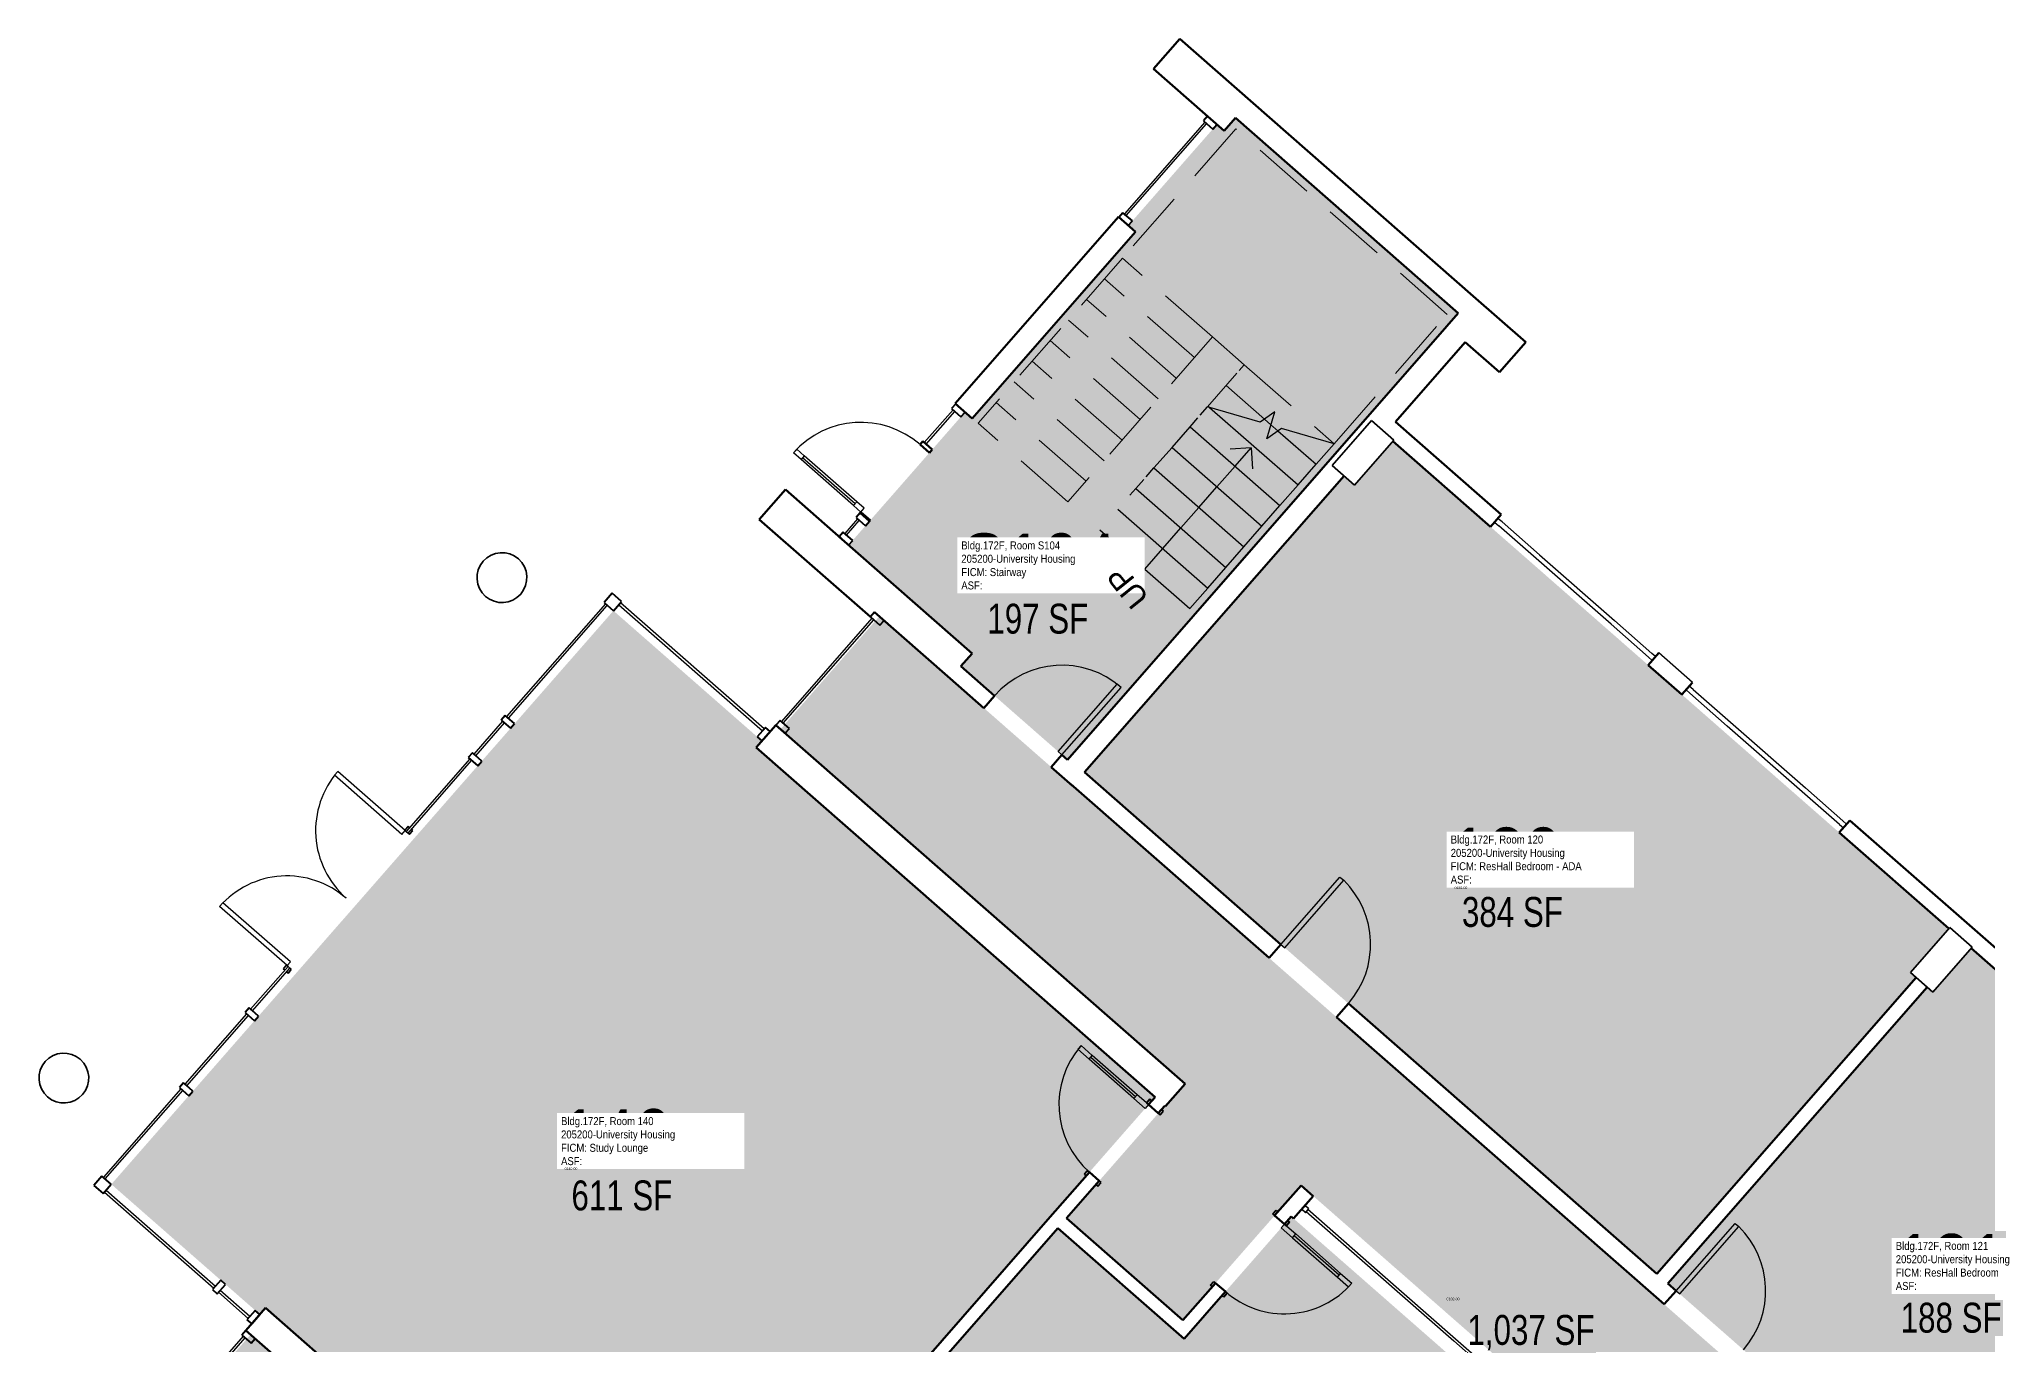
# Model space of a CAD drawing. Header units: inches. Extents: x 69234257 to 69236626, y 27656183 to 27658523.
# Drawn here: x 69234386 to 69235169, y 27657999 to 27658523 of the extents above; entities that cross this region are included whole.
import ezdxf
from ezdxf.enums import TextEntityAlignment as Align

# ---------------------------------------------------------------- set-up
doc = ezdxf.new("R2010")
doc.units = ezdxf.units.IN
doc.header["$LTSCALE"] = 100
doc.header["$MEASUREMENT"] = 0
doc.linetypes.add('DASHED2', pattern=[0.375, 0.25, -0.125])
for name, color, linetype in [('A-COLS', 5, 'CONTINUOUS'), ('A-DOOR', 2, 'CONTINUOUS'), ('A-FLOR', 3, 'CONTINUOUS'), ('A-GLAZ', 1, 'CONTINUOUS'), ('A-IDEN-RNUM', 7, 'CONTINUOUS'), ('A-IDEN-SNUM', 4, 'CONTINUOUS'), ('A-IDEN-VNUM', 4, 'CONTINUOUS'), ('A-WALL', 5, 'CONTINUOUS'), ('AREA-TEXT', 3, 'CONTINUOUS'), ('Rooms-Category-Color', 7, 'CONTINUOUS'), ('Rooms-College-Color', 7, 'CONTINUOUS'), ('Rooms-Department-Color', 7, 'CONTINUOUS'), ('Rooms-Division-Color', 7, 'CONTINUOUS'), ('Rooms-Information', 7, 'CONTINUOUS')]:
    doc.layers.add(name, color=color, linetype=linetype)
doc.styles.add('Arial', font='arial.ttf')
doc.styles.add('CP_AREA', font='arial.ttf', dxfattribs={"height": 15})
doc.styles.add('CP_ROOMSNUMBER', font='arial.ttf', dxfattribs={"height": 1})
doc.styles.add('CP_ROOMVNUMBER', font='arial.ttf', dxfattribs={"width": 0.85, "height": 0.075})

msp = doc.modelspace()

# ---------------------------------------------------------------- hatches: boundary and pattern name
at = {"layer": 'Rooms-Category-Color', "true_color": 0xadadad}
for points in [[(69234799.27, 27658233.54), (69234799.81, 27658234.16), (69234903.97, 27658353.05), (69234921.51, 27658373.08), (69234956.24, 27658412.72), (69234866.74, 27658491.12), (69234862.21, 27658485.95), (69234859.29, 27658488.5), (69234823.71, 27658447.88), (69234826.62, 27658445.33), (69234761.09, 27658370.52), (69234758.18, 27658373.07), (69234711.4, 27658319.66), (69234730.34, 27658303.07), (69234730.68, 27658302.77), (69234753.52, 27658282.76), (69234753.52, 27658282.76), (69234761.01, 27658276.2), (69234756.48, 27658271.03)], [(69235467.47, 27657559.71), (69235507.04, 27657604.87), (69235502.7, 27657608.68), (69235386.58, 27657710.4), (69235268.86, 27657813.53), (69235169.48, 27657900.59), (69235033.42, 27658019.78), (69234801.43, 27658223.01), (69234800.63, 27658223.71), (69234798.18, 27658225.85), (69234752.19, 27658266.14), (69234752.19, 27658266.14), (69234744.7, 27658272.7), (69234723.75, 27658291.06), (69234723.32, 27658290.58), (69234684.09, 27658245.8), (69234846.33, 27658103.67), (69234798.89, 27658049.51), (69234845.66, 27658008.54), (69234893.11, 27658062.7), (69234989.2, 27657978.53), (69234989.28, 27657978.62), (69234998.31, 27657970.72), (69234994.27, 27657966.11), (69234789.33, 27657732.17), (69234785.29, 27657727.56), (69234776.27, 27657735.47), (69234776.35, 27657735.56), (69234636.05, 27657858.47), (69234633.7, 27657860.53), (69234633.7, 27657860.53), (69234631.52, 27657862.44), (69234471.25, 27658002.84), (69234431.63, 27657957.61), (69234458.36, 27657934.2), (69234458.36, 27657934.19), (69234505.7, 27657892.72), (69234641.94, 27657773.37), (69234741.14, 27657686.47), (69234877.38, 27657567.12), (69234977.04, 27657479.81), (69235094.76, 27657376.68), (69235214.7, 27657271.62), (69235240.22, 27657300.75), (69235254.11, 27657316.61), (69235246.55, 27657323.24), (69235202.22, 27657362.07), (69235202.18, 27657362.11), (69235200.21, 27657363.85), (69235170.81, 27657389.63), (69235168.84, 27657391.36), (69235168.79, 27657391.4), (69235080.66, 27657468.6), (69235078.64, 27657470.37), (69235078.66, 27657470.4), (69234925.71, 27657604.47), (69234925.71, 27657604.47), (69234902.77, 27657624.57), (69234906.72, 27657629.07), (69234902, 27657633.21), (69234862.54, 27657667.77), (69234857.82, 27657671.91), (69234851.92, 27657669.15), (69234830.43, 27657688), (69234878.19, 27657742.52), (69234879.92, 27657744.5), (69234993.7, 27657874.38), (69234995.89, 27657876.87), (69235043.45, 27657931.17), (69235064.44, 27657912.78), (69235067.65, 27657909.9), (69235071.62, 27657906.43), (69235115.37, 27657868.1), (69235139.11, 27657847.3), (69235139.14, 27657847.34), (69235292.87, 27657712.67), (69235293.78, 27657711.88), (69235459.68, 27657566.53)]]:
    msp.add_hatch(color=253, dxfattribs=at).paths.add_polyline_path(points)
at = {"layer": 'Rooms-Category-Color', "true_color": 0x728ef3}
for points in [[(69235153.24, 27658165.75), (69234930, 27658361.32), (69234914.6, 27658343.74), (69234910.36, 27658347.45), (69234806.16, 27658228.51), (69235035.99, 27658027.17), (69235140.19, 27658146.11), (69235137.84, 27658148.17)], [(69234415.32, 27658063.14), (69234474.97, 27658010.88), (69234477.25, 27658013.54), (69234479.16, 27658011.86), (69234637.45, 27657873.19), (69234638.09, 27657873.92), (69234638.89, 27657874.84), (69234793.21, 27658051), (69234793.21, 27658051), (69234834.48, 27658098.1), (69234676.18, 27658236.77), (69234674.3, 27658238.42), (69234676.61, 27658241.05), (69234616.96, 27658293.31)], [(69235255.26, 27658076.38), (69235162.27, 27658157.84), (69235146.86, 27658140.26), (69235144.61, 27658142.24), (69235040.41, 27658023.3), (69235172.04, 27657907.98), (69235229.68, 27657973.77), (69235193.29, 27658005.64)], [(69234784.26, 27657744.59), (69234981.29, 27657969.5), (69234889.15, 27658050.22), (69234846.15, 27658001.13), (69234795.43, 27658045.56), (69234641.65, 27657870.03), (69234641.4, 27657869.73)]]:
    msp.add_hatch(color=171, dxfattribs=at).paths.add_polyline_path(points)
at = {"layer": 'Rooms-College-Color', "true_color": 0xadadad}
for points in [[(69234799.27, 27658233.54), (69234799.81, 27658234.16), (69234903.97, 27658353.05), (69234921.51, 27658373.08), (69234956.24, 27658412.72), (69234866.74, 27658491.12), (69234862.21, 27658485.95), (69234859.29, 27658488.5), (69234823.71, 27658447.88), (69234826.62, 27658445.33), (69234761.09, 27658370.52), (69234758.18, 27658373.07), (69234711.4, 27658319.66), (69234730.34, 27658303.07), (69234730.68, 27658302.77), (69234753.52, 27658282.76), (69234753.52, 27658282.76), (69234761.01, 27658276.2), (69234756.48, 27658271.03)], [(69235153.24, 27658165.75), (69234930, 27658361.32), (69234914.6, 27658343.74), (69234910.36, 27658347.45), (69234806.16, 27658228.51), (69235035.99, 27658027.17), (69235140.19, 27658146.11), (69235137.84, 27658148.17)], [(69234415.32, 27658063.14), (69234474.97, 27658010.88), (69234477.25, 27658013.54), (69234479.16, 27658011.86), (69234637.45, 27657873.19), (69234638.09, 27657873.92), (69234638.89, 27657874.84), (69234793.21, 27658051), (69234793.21, 27658051), (69234834.48, 27658098.1), (69234676.18, 27658236.77), (69234674.3, 27658238.42), (69234676.61, 27658241.05), (69234616.96, 27658293.31)], [(69235467.47, 27657559.71), (69235507.04, 27657604.87), (69235502.7, 27657608.68), (69235386.58, 27657710.4), (69235268.86, 27657813.53), (69235169.48, 27657900.59), (69235033.42, 27658019.78), (69234801.43, 27658223.01), (69234800.63, 27658223.71), (69234798.18, 27658225.85), (69234752.19, 27658266.14), (69234752.19, 27658266.14), (69234744.7, 27658272.7), (69234723.75, 27658291.06), (69234723.32, 27658290.58), (69234684.09, 27658245.8), (69234846.33, 27658103.67), (69234798.89, 27658049.51), (69234845.66, 27658008.54), (69234893.11, 27658062.7), (69234989.2, 27657978.53), (69234989.28, 27657978.62), (69234998.31, 27657970.72), (69234994.27, 27657966.11), (69234789.33, 27657732.17), (69234785.29, 27657727.56), (69234776.27, 27657735.47), (69234776.35, 27657735.56), (69234636.05, 27657858.47), (69234633.7, 27657860.53), (69234633.7, 27657860.53), (69234631.52, 27657862.44), (69234471.25, 27658002.84), (69234431.63, 27657957.61), (69234458.36, 27657934.2), (69234458.36, 27657934.19), (69234505.7, 27657892.72), (69234641.94, 27657773.37), (69234741.14, 27657686.47), (69234877.38, 27657567.12), (69234977.04, 27657479.81), (69235094.76, 27657376.68), (69235214.7, 27657271.62), (69235240.22, 27657300.75), (69235254.11, 27657316.61), (69235246.55, 27657323.24), (69235202.22, 27657362.07), (69235202.18, 27657362.11), (69235200.21, 27657363.85), (69235170.81, 27657389.63), (69235168.84, 27657391.36), (69235168.79, 27657391.4), (69235080.66, 27657468.6), (69235078.64, 27657470.37), (69235078.66, 27657470.4), (69234925.71, 27657604.47), (69234925.71, 27657604.47), (69234902.77, 27657624.57), (69234906.72, 27657629.07), (69234902, 27657633.21), (69234862.54, 27657667.77), (69234857.82, 27657671.91), (69234851.92, 27657669.15), (69234830.43, 27657688), (69234878.19, 27657742.52), (69234879.92, 27657744.5), (69234993.7, 27657874.38), (69234995.89, 27657876.87), (69235043.45, 27657931.17), (69235064.44, 27657912.78), (69235067.65, 27657909.9), (69235071.62, 27657906.43), (69235115.37, 27657868.1), (69235139.11, 27657847.3), (69235139.14, 27657847.34), (69235292.87, 27657712.67), (69235293.78, 27657711.88), (69235459.68, 27657566.53)], [(69235255.26, 27658076.38), (69235162.27, 27658157.84), (69235146.86, 27658140.26), (69235144.61, 27658142.24), (69235040.41, 27658023.3), (69235172.04, 27657907.98), (69235229.68, 27657973.77), (69235193.29, 27658005.64)], [(69234784.26, 27657744.59), (69234981.29, 27657969.5), (69234889.15, 27658050.22), (69234846.15, 27658001.13), (69234795.43, 27658045.56), (69234641.65, 27657870.03), (69234641.4, 27657869.73)]]:
    msp.add_hatch(color=253, dxfattribs=at).paths.add_polyline_path(points)
at = {"layer": 'Rooms-Department-Color', "true_color": 0xacacac}
for points in [[(69234799.27, 27658233.54), (69234799.81, 27658234.16), (69234903.97, 27658353.05), (69234921.51, 27658373.08), (69234956.24, 27658412.72), (69234866.74, 27658491.12), (69234862.21, 27658485.95), (69234859.29, 27658488.5), (69234823.71, 27658447.88), (69234826.62, 27658445.33), (69234761.09, 27658370.52), (69234758.18, 27658373.07), (69234711.4, 27658319.66), (69234730.34, 27658303.07), (69234730.68, 27658302.77), (69234753.52, 27658282.76), (69234753.52, 27658282.76), (69234761.01, 27658276.2), (69234756.48, 27658271.03)], [(69235467.47, 27657559.71), (69235507.04, 27657604.87), (69235502.7, 27657608.68), (69235386.58, 27657710.4), (69235268.86, 27657813.53), (69235169.48, 27657900.59), (69235033.42, 27658019.78), (69234801.43, 27658223.01), (69234800.63, 27658223.71), (69234798.18, 27658225.85), (69234752.19, 27658266.14), (69234752.19, 27658266.14), (69234744.7, 27658272.7), (69234723.75, 27658291.06), (69234723.32, 27658290.58), (69234684.09, 27658245.8), (69234846.33, 27658103.67), (69234798.89, 27658049.51), (69234845.66, 27658008.54), (69234893.11, 27658062.7), (69234989.2, 27657978.53), (69234989.28, 27657978.62), (69234998.31, 27657970.72), (69234994.27, 27657966.11), (69234789.33, 27657732.17), (69234785.29, 27657727.56), (69234776.27, 27657735.47), (69234776.35, 27657735.56), (69234636.05, 27657858.47), (69234633.7, 27657860.53), (69234633.7, 27657860.53), (69234631.52, 27657862.44), (69234471.25, 27658002.84), (69234431.63, 27657957.61), (69234458.36, 27657934.2), (69234458.36, 27657934.19), (69234505.7, 27657892.72), (69234641.94, 27657773.37), (69234741.14, 27657686.47), (69234877.38, 27657567.12), (69234977.04, 27657479.81), (69235094.76, 27657376.68), (69235214.7, 27657271.62), (69235240.22, 27657300.75), (69235254.11, 27657316.61), (69235246.55, 27657323.24), (69235202.22, 27657362.07), (69235202.18, 27657362.11), (69235200.21, 27657363.85), (69235170.81, 27657389.63), (69235168.84, 27657391.36), (69235168.79, 27657391.4), (69235080.66, 27657468.6), (69235078.64, 27657470.37), (69235078.66, 27657470.4), (69234925.71, 27657604.47), (69234925.71, 27657604.47), (69234902.77, 27657624.57), (69234906.72, 27657629.07), (69234902, 27657633.21), (69234862.54, 27657667.77), (69234857.82, 27657671.91), (69234851.92, 27657669.15), (69234830.43, 27657688), (69234878.19, 27657742.52), (69234879.92, 27657744.5), (69234993.7, 27657874.38), (69234995.89, 27657876.87), (69235043.45, 27657931.17), (69235064.44, 27657912.78), (69235067.65, 27657909.9), (69235071.62, 27657906.43), (69235115.37, 27657868.1), (69235139.11, 27657847.3), (69235139.14, 27657847.34), (69235292.87, 27657712.67), (69235293.78, 27657711.88), (69235459.68, 27657566.53)]]:
    msp.add_hatch(color=253, dxfattribs=at).paths.add_polyline_path(points)
at = {"layer": 'Rooms-Department-Color', "true_color": 0x604aed}
for points in [[(69235153.24, 27658165.75), (69234930, 27658361.32), (69234914.6, 27658343.74), (69234910.36, 27658347.45), (69234806.16, 27658228.51), (69235035.99, 27658027.17), (69235140.19, 27658146.11), (69235137.84, 27658148.17)], [(69234415.32, 27658063.14), (69234474.97, 27658010.88), (69234477.25, 27658013.54), (69234479.16, 27658011.86), (69234637.45, 27657873.19), (69234638.09, 27657873.92), (69234638.89, 27657874.84), (69234793.21, 27658051), (69234793.21, 27658051), (69234834.48, 27658098.1), (69234676.18, 27658236.77), (69234674.3, 27658238.42), (69234676.61, 27658241.05), (69234616.96, 27658293.31)], [(69235255.26, 27658076.38), (69235162.27, 27658157.84), (69235146.86, 27658140.26), (69235144.61, 27658142.24), (69235040.41, 27658023.3), (69235172.04, 27657907.98), (69235229.68, 27657973.77), (69235193.29, 27658005.64)], [(69234784.26, 27657744.59), (69234981.29, 27657969.5), (69234889.15, 27658050.22), (69234846.15, 27658001.13), (69234795.43, 27658045.56), (69234641.65, 27657870.03), (69234641.4, 27657869.73)]]:
    msp.add_hatch(color=173, dxfattribs=at).paths.add_polyline_path(points)
at = {"layer": 'Rooms-Division-Color', "true_color": 0xadadad}
for points in [[(69234799.27, 27658233.54), (69234799.81, 27658234.16), (69234903.97, 27658353.05), (69234921.51, 27658373.08), (69234956.24, 27658412.72), (69234866.74, 27658491.12), (69234862.21, 27658485.95), (69234859.29, 27658488.5), (69234823.71, 27658447.88), (69234826.62, 27658445.33), (69234761.09, 27658370.52), (69234758.18, 27658373.07), (69234711.4, 27658319.66), (69234730.34, 27658303.07), (69234730.68, 27658302.77), (69234753.52, 27658282.76), (69234753.52, 27658282.76), (69234761.01, 27658276.2), (69234756.48, 27658271.03)], [(69235467.47, 27657559.71), (69235507.04, 27657604.87), (69235502.7, 27657608.68), (69235386.58, 27657710.4), (69235268.86, 27657813.53), (69235169.48, 27657900.59), (69235033.42, 27658019.78), (69234801.43, 27658223.01), (69234800.63, 27658223.71), (69234798.18, 27658225.85), (69234752.19, 27658266.14), (69234752.19, 27658266.14), (69234744.7, 27658272.7), (69234723.75, 27658291.06), (69234723.32, 27658290.58), (69234684.09, 27658245.8), (69234846.33, 27658103.67), (69234798.89, 27658049.51), (69234845.66, 27658008.54), (69234893.11, 27658062.7), (69234989.2, 27657978.53), (69234989.28, 27657978.62), (69234998.31, 27657970.72), (69234994.27, 27657966.11), (69234789.33, 27657732.17), (69234785.29, 27657727.56), (69234776.27, 27657735.47), (69234776.35, 27657735.56), (69234636.05, 27657858.47), (69234633.7, 27657860.53), (69234633.7, 27657860.53), (69234631.52, 27657862.44), (69234471.25, 27658002.84), (69234431.63, 27657957.61), (69234458.36, 27657934.2), (69234458.36, 27657934.19), (69234505.7, 27657892.72), (69234641.94, 27657773.37), (69234741.14, 27657686.47), (69234877.38, 27657567.12), (69234977.04, 27657479.81), (69235094.76, 27657376.68), (69235214.7, 27657271.62), (69235240.22, 27657300.75), (69235254.11, 27657316.61), (69235246.55, 27657323.24), (69235202.22, 27657362.07), (69235202.18, 27657362.11), (69235200.21, 27657363.85), (69235170.81, 27657389.63), (69235168.84, 27657391.36), (69235168.79, 27657391.4), (69235080.66, 27657468.6), (69235078.64, 27657470.37), (69235078.66, 27657470.4), (69234925.71, 27657604.47), (69234925.71, 27657604.47), (69234902.77, 27657624.57), (69234906.72, 27657629.07), (69234902, 27657633.21), (69234862.54, 27657667.77), (69234857.82, 27657671.91), (69234851.92, 27657669.15), (69234830.43, 27657688), (69234878.19, 27657742.52), (69234879.92, 27657744.5), (69234993.7, 27657874.38), (69234995.89, 27657876.87), (69235043.45, 27657931.17), (69235064.44, 27657912.78), (69235067.65, 27657909.9), (69235071.62, 27657906.43), (69235115.37, 27657868.1), (69235139.11, 27657847.3), (69235139.14, 27657847.34), (69235292.87, 27657712.67), (69235293.78, 27657711.88), (69235459.68, 27657566.53)]]:
    msp.add_hatch(color=253, dxfattribs=at).paths.add_polyline_path(points)
at = {"layer": 'Rooms-Division-Color', "true_color": 0x604aed}
for points in [[(69235153.24, 27658165.75), (69234930, 27658361.32), (69234914.6, 27658343.74), (69234910.36, 27658347.45), (69234806.16, 27658228.51), (69235035.99, 27658027.17), (69235140.19, 27658146.11), (69235137.84, 27658148.17)], [(69234415.32, 27658063.14), (69234474.97, 27658010.88), (69234477.25, 27658013.54), (69234479.16, 27658011.86), (69234637.45, 27657873.19), (69234638.09, 27657873.92), (69234638.89, 27657874.84), (69234793.21, 27658051), (69234793.21, 27658051), (69234834.48, 27658098.1), (69234676.18, 27658236.77), (69234674.3, 27658238.42), (69234676.61, 27658241.05), (69234616.96, 27658293.31)], [(69235255.26, 27658076.38), (69235162.27, 27658157.84), (69235146.86, 27658140.26), (69235144.61, 27658142.24), (69235040.41, 27658023.3), (69235172.04, 27657907.98), (69235229.68, 27657973.77), (69235193.29, 27658005.64)], [(69234784.26, 27657744.59), (69234981.29, 27657969.5), (69234889.15, 27658050.22), (69234846.15, 27658001.13), (69234795.43, 27658045.56), (69234641.65, 27657870.03), (69234641.4, 27657869.73)]]:
    msp.add_hatch(color=173, dxfattribs=at).paths.add_polyline_path(points)

# ---------------------------------------------------------------- linework, layer by layer
at = {"layer": 'A-COLS', "lineweight": 35}
for p, q in [((69234905.57, 27658351.65), (69234921.38, 27658369.7)), ((69234921.38, 27658369.7), (69234930.41, 27658361.79)), ((69234930.41, 27658361.79), (69234914.6, 27658343.74)), ((69234914.6, 27658343.74), (69234905.57, 27658351.65)), ((69235137.84, 27658148.17), (69235153.65, 27658166.22)), ((69235153.65, 27658166.22), (69235162.68, 27658158.32)), ((69235162.68, 27658158.32), (69235146.86, 27658140.26)), ((69235146.86, 27658140.26), (69235137.84, 27658148.17))]:
    msp.add_line(p, q, dxfattribs=at)
for centre, start, end in [((69234572.19, 27658306.59), 48.78034, 228.78034), ((69234572.19, 27658306.59), 228.78034, 48.78034), ((69234396.26, 27658105.76), 48.78034, 228.78034), ((69234396.26, 27658105.76), 228.78034, 48.78034)]:
    msp.add_arc(centre, 10, start, end, dxfattribs=at)
at = {"layer": 'A-DOOR'}
for p, q in [((69234689.29, 27658356.65), (69234690.6, 27658358.15)), ((69234693.61, 27658355.52), (69234690.6, 27658358.15)), ((69234692.3, 27658354.01), (69234689.29, 27658356.65)), ((69234693.61, 27658355.52), (69234692.3, 27658354.01)), ((69234713.36, 27658335.56), (69234692.3, 27658354.01)), ((69234692.95, 27658354.76), (69234714.02, 27658336.31)), ((69234714.67, 27658337.07), (69234693.61, 27658355.52)), ((69234714.67, 27658337.07), (69234713.36, 27658335.56)), ((69234716.37, 27658332.93), (69234713.36, 27658335.56)), ((69234717.68, 27658334.43), (69234714.67, 27658337.07)), ((69234716.37, 27658332.93), (69234717.68, 27658334.43)), ((69234795.59, 27658236.77), (69234819.31, 27658263.84)), ((69234820.82, 27658262.53), (69234819.31, 27658263.84)), ((69234797.1, 27658235.45), (69234820.82, 27658262.53)), ((69234797.1, 27658235.45), (69234795.59, 27658236.77)), ((69234504.94, 27658227.28), (69234506.26, 27658228.79)), ((69234532.02, 27658203.56), (69234504.94, 27658227.28)), ((69234533.34, 27658205.06), (69234506.26, 27658228.79)), ((69234532.02, 27658203.56), (69234533.34, 27658205.06)), ((69234885.04, 27658159.41), (69234908.72, 27658186.45)), ((69234908.72, 27658186.45), (69234910.23, 27658185.13)), ((69234886.54, 27658158.09), (69234910.23, 27658185.13)), ((69234458.81, 27658174.63), (69234460.13, 27658176.13)), ((69234485.89, 27658150.91), (69234458.81, 27658174.63)), ((69234487.21, 27658152.41), (69234460.13, 27658176.13)), ((69234885.04, 27658159.41), (69234886.54, 27658158.09)), ((69234487.21, 27658152.41), (69234485.89, 27658150.91)), ((69234804.77, 27658118.82), (69234803.45, 27658117.31)), ((69234807.96, 27658113.36), (69234803.45, 27658117.31)), ((69234809.28, 27658114.86), (69234804.77, 27658118.82)), ((69234807.96, 27658113.36), (69234809.28, 27658114.86)), ((69234827.33, 27658099.05), (69234809.28, 27658114.86)), ((69234826.01, 27658097.54), (69234807.96, 27658113.36)), ((69234808.62, 27658114.11), (69234826.67, 27658098.3)), ((69234826.01, 27658097.54), (69234827.33, 27658099.05)), ((69234830.53, 27658093.59), (69234826.01, 27658097.54)), ((69234831.84, 27658095.09), (69234827.33, 27658099.05)), ((69234831.84, 27658095.09), (69234830.53, 27658093.59)), ((69234886.45, 27658047.13), (69234885.13, 27658045.63)), ((69234885.13, 27658045.63), (69234889.64, 27658041.68)), ((69234886.45, 27658047.13), (69234890.96, 27658043.18)), ((69235043.7, 27658020.41), (69235067.39, 27658047.45)), ((69235045.2, 27658019.1), (69235068.89, 27658046.13)), ((69235067.39, 27658047.45), (69235068.89, 27658046.13)), ((69234889.64, 27658041.68), (69234890.96, 27658043.18)), ((69234889.64, 27658041.68), (69234907.7, 27658025.86)), ((69234908.36, 27658026.61), (69234890.3, 27658042.43)), ((69234890.96, 27658043.18), (69234909.01, 27658027.37)), ((69234907.7, 27658025.86), (69234909.01, 27658027.37)), ((69234907.7, 27658025.86), (69234912.21, 27658021.91)), ((69234909.01, 27658027.37), (69234913.53, 27658023.41)), ((69234913.53, 27658023.41), (69234912.21, 27658021.91)), ((69235043.7, 27658020.41), (69235045.2, 27658019.1))]:
    msp.add_line(p, q, dxfattribs=at)
at = {"layer": 'A-DOOR', "lineweight": 40}
for p, q in [((69234534.47, 27658206.73), (69234533.15, 27658205.23)), ((69234533.15, 27658205.23), (69234533.71, 27658204.74)), ((69234535.03, 27658206.24), (69234534.47, 27658206.73)), ((69234534.47, 27658204.08), (69234535.03, 27658203.58)), ((69234535.03, 27658203.58), (69234536.35, 27658205.09)), ((69234536.35, 27658205.09), (69234535.78, 27658205.58)), ((69234485.71, 27658151.07), (69234484.39, 27658149.57)), ((69234484.39, 27658149.57), (69234484.95, 27658149.07)), ((69234485.7, 27658148.41), (69234486.27, 27658147.92)), ((69234486.27, 27658150.58), (69234485.71, 27658151.07)), ((69234486.27, 27658147.92), (69234487.59, 27658149.42)), ((69234487.59, 27658149.42), (69234487.02, 27658149.92)), ((69234832.41, 27658097.26), (69234831.09, 27658095.75)), ((69234831.09, 27658095.75), (69234831.84, 27658095.09)), ((69234833.16, 27658096.6), (69234832.41, 27658097.26)), ((69234835.79, 27658091.63), (69234836.55, 27658090.98)), ((69234836.55, 27658090.98), (69234837.86, 27658092.48)), ((69234837.86, 27658092.48), (69234837.11, 27658093.14)), ((69234807.37, 27658068.67), (69234806.05, 27658067.17)), ((69234808.12, 27658068.02), (69234807.37, 27658068.67)), ((69234806.05, 27658067.17), (69234806.8, 27658066.51)), ((69234810.75, 27658063.05), (69234811.5, 27658062.39)), ((69234811.5, 27658062.39), (69234812.82, 27658063.9)), ((69234812.82, 27658063.9), (69234812.07, 27658064.56)), ((69234881.75, 27658051.25), (69234883.07, 27658052.76)), ((69234883.07, 27658052.76), (69234883.82, 27658052.1)), ((69234882.5, 27658050.59), (69234881.75, 27658051.25)), ((69234887.2, 27658046.47), (69234886.45, 27658047.13)), ((69234888.52, 27658047.98), (69234887.2, 27658046.47)), ((69234887.77, 27658048.64), (69234888.52, 27658047.98)), ((69234856.71, 27658022.67), (69234858.03, 27658024.17)), ((69234857.46, 27658022.01), (69234856.71, 27658022.67)), ((69234858.03, 27658024.17), (69234858.78, 27658023.51)), ((69234862.16, 27658017.89), (69234861.41, 27658018.55)), ((69234863.48, 27658019.4), (69234862.16, 27658017.89)), ((69234862.73, 27658020.05), (69234863.48, 27658019.4))]:
    msp.add_line(p, q, dxfattribs=at)
at = {"layer": 'A-DOOR', "lineweight": 25}
for centre, radius, start, end in [((69234716.37, 27658332.93), 36, 48.78034, 138.78034), ((69234797.1, 27658235.45), 36, 48.77979, 138.77979), ((69234533.31, 27658205.09), 35.96, 138.78298, 228.84529), ((69234485.86, 27658150.93), 35.96, 48.71539, 138.7777), ((69234885.04, 27658159.41), 36, 318.78034, 45.5956), ((69234831.84, 27658095.09), 36, 138.77979, 228.77979), ((69235043.7, 27658020.41), 36, 318.78034, 45.5956), ((69234886.45, 27658047.13), 36, 228.78089, 318.78089)]:
    msp.add_arc(centre, radius, start, end, dxfattribs=at)
at = {"layer": 'A-FLOR', "linetype": 'DASHED2', "lineweight": 5}
for p, q in [((69234866.86, 27658486.71), (69234821.39, 27658434.81)), ((69234951.85, 27658412.26), (69234866.86, 27658486.71)), ((69234821.39, 27658434.81), (69234763.41, 27658368.62)), ((69234857.5, 27658403.18), (69234821.39, 27658434.81)), ((69234850.25, 27658394.9), (69234814.15, 27658426.53)), ((69234843, 27658386.63), (69234806.9, 27658418.26)), ((69234906.38, 27658360.36), (69234951.85, 27658412.26)), ((69234835.75, 27658378.36), (69234799.65, 27658409.99)), ((69234828.51, 27658370.08), (69234792.4, 27658401.71)), ((69234857.5, 27658403.18), (69234799.51, 27658336.99)), ((69234857.5, 27658403.18), (69234870.27, 27658391.99)), ((69234821.26, 27658361.81), (69234785.15, 27658393.44)), ((69234868.3, 27658389.73), (69234870.27, 27658391.99)), ((69234870.27, 27658391.99), (69234906.38, 27658360.36)), ((69234814.01, 27658353.53), (69234777.9, 27658385.16)), ((69234855.52, 27658375.15), (69234867.31, 27658388.6)), ((69234863.03, 27658383.71), (69234878.39, 27658370.25)), ((69234806.76, 27658345.26), (69234770.66, 27658376.89)), ((69234855.78, 27658375.44), (69234856.39, 27658374.9)), ((69234799.51, 27658336.99), (69234763.41, 27658368.62)), ((69234881.01, 27658367.96), (69234883.83, 27658365.49))]:
    msp.add_line(p, q, dxfattribs=at)
at = {"layer": 'A-FLOR'}
for p, q in [((69234852.65, 27658371.87), (69234855.52, 27658375.15)), ((69234876.63, 27658369.01), (69234855.52, 27658375.15)), ((69234856.39, 27658374.9), (69234891.88, 27658343.81)), ((69234882.52, 27658373.16), (69234876.63, 27658369.01)), ((69234879.38, 27658362.35), (69234882.52, 27658373.16)), ((69234841.28, 27658358.89), (69234848.53, 27658367.17)), ((69234848.53, 27658367.17), (69234851.66, 27658370.74)), ((69234848.53, 27658367.17), (69234884.63, 27658335.54)), ((69234878.39, 27658370.25), (69234881.01, 27658367.96)), ((69234885.27, 27658366.5), (69234879.38, 27658362.35)), ((69234883.83, 27658365.49), (69234899.13, 27658352.08)), ((69234906.38, 27658360.36), (69234885.27, 27658366.5)), ((69234834.03, 27658350.62), (69234841.28, 27658358.89)), ((69234841.28, 27658358.89), (69234877.39, 27658327.26)), ((69234873.04, 27658358.73), (69234864.58, 27658358.17)), ((69234866.58, 27658351.35), (69234873.04, 27658358.73)), ((69234873.04, 27658358.73), (69234873.6, 27658350.26)), ((69234899.13, 27658352.08), (69234906.38, 27658360.36)), ((69234830.9, 27658347.04), (69234834.03, 27658350.62)), ((69234834.03, 27658350.62), (69234870.14, 27658318.99)), ((69234859.33, 27658343.08), (69234866.58, 27658351.35)), ((69234891.88, 27658343.81), (69234899.13, 27658352.08)), ((69234824.41, 27658339.64), (69234826.78, 27658342.34)), ((69234826.78, 27658342.34), (69234829.91, 27658345.92)), ((69234826.78, 27658342.34), (69234862.89, 27658310.71)), ((69234852.08, 27658334.8), (69234859.33, 27658343.08)), ((69234884.63, 27658335.54), (69234891.88, 27658343.81)), ((69234819.53, 27658334.07), (69234855.64, 27658302.44)), ((69234844.84, 27658326.53), (69234852.08, 27658334.8)), ((69234877.39, 27658327.26), (69234884.63, 27658335.54)), ((69234837.59, 27658318.25), (69234844.84, 27658326.53)), ((69234870.14, 27658318.99), (69234877.39, 27658327.26)), ((69234812.29, 27658325.8), (69234848.39, 27658294.17)), ((69234830.34, 27658309.98), (69234837.59, 27658318.25)), ((69234862.89, 27658310.71), (69234870.14, 27658318.99)), ((69234855.64, 27658302.44), (69234862.89, 27658310.71)), ((69234848.39, 27658294.17), (69234855.64, 27658302.44))]:
    msp.add_line(p, q, dxfattribs=at)
at = {"layer": 'A-GLAZ', "lineweight": 40}
for p, q in [((69234855.53, 27658491.8), (69234853.88, 27658489.92)), ((69234859.29, 27658488.5), (69234855.53, 27658491.8)), ((69234853.88, 27658489.92), (69234857.65, 27658486.62)), ((69234857.65, 27658486.62), (69234859.29, 27658488.5)), ((69234754.42, 27658376.37), (69234752.77, 27658374.48)), ((69234752.77, 27658374.48), (69234756.53, 27658371.19)), ((69234758.18, 27658373.07), (69234754.42, 27658376.37)), ((69234756.53, 27658371.19), (69234758.18, 27658373.07)), ((69234683.86, 27658249.33), (69234682.21, 27658247.45)), ((69234687.62, 27658246.03), (69234683.86, 27658249.33)), ((69234682.21, 27658247.45), (69234685.97, 27658244.15)), ((69234685.97, 27658244.15), (69234687.62, 27658246.03)), ((69234411.56, 27658066.43), (69234408.26, 27658062.67)), ((69234408.26, 27658062.67), (69234412.02, 27658059.38)), ((69234415.32, 27658063.14), (69234411.56, 27658066.43)), ((69234412.02, 27658059.38), (69234415.32, 27658063.14)), ((69234469.37, 27658004.48), (69234467.72, 27658002.6)), ((69234467.72, 27658002.6), (69234471.48, 27657999.3)), ((69234473.13, 27658001.19), (69234469.37, 27658004.48)), ((69234471.48, 27657999.3), (69234473.13, 27658001.19))]:
    msp.add_line(p, q, dxfattribs=at)
at = {"layer": 'A-GLAZ'}
for p, q in [((69234854.45, 27658489.42), (69234822.16, 27658452.56)), ((69234822.91, 27658451.9), (69234855.2, 27658488.76)), ((69234855.2, 27658488.76), (69234854.45, 27658489.42)), ((69234822.16, 27658452.56), (69234822.91, 27658451.9)), ((69234753.34, 27658373.99), (69234741.8, 27658360.83)), ((69234742.56, 27658360.17), (69234754.09, 27658373.33)), ((69234754.09, 27658373.33), (69234753.34, 27658373.99)), ((69234741.8, 27658360.83), (69234742.56, 27658360.17)), ((69234714.95, 27658330.18), (69234709.85, 27658324.35)), ((69234710.6, 27658323.69), (69234715.7, 27658329.52)), ((69234715.7, 27658329.52), (69234714.95, 27658330.18)), ((69234970.98, 27658328.74), (69234972.49, 27658327.42)), ((69234973.81, 27658328.93), (69234972.3, 27658330.24)), ((69234987.53, 27658314.24), (69234972.49, 27658327.42)), ((69234973.81, 27658328.93), (69234988.85, 27658315.75)), ((69234709.85, 27658324.35), (69234710.6, 27658323.69)), ((69235017.62, 27658287.88), (69234987.53, 27658314.24)), ((69234988.85, 27658315.75), (69235018.94, 27658289.39)), ((69234613.76, 27658296.11), (69234574.07, 27658250.81)), ((69234574.83, 27658250.15), (69234614.51, 27658295.45)), ((69234614.51, 27658295.45), (69234613.76, 27658296.11)), ((69234619.76, 27658296.51), (69234619.1, 27658295.75)), ((69234619.1, 27658295.75), (69234676.87, 27658245.15)), ((69234677.53, 27658245.9), (69234619.76, 27658296.51)), ((69234720.78, 27658290.34), (69234684.42, 27658248.83)), ((69234685.17, 27658248.17), (69234721.53, 27658289.68)), ((69234721.53, 27658289.68), (69234720.78, 27658290.34)), ((69235032.66, 27658274.71), (69235017.62, 27658287.88)), ((69235018.94, 27658289.39), (69235033.98, 27658276.21)), ((69235032.66, 27658274.71), (69235034.17, 27658273.39)), ((69235035.49, 27658274.89), (69235033.98, 27658276.21)), ((69235047.71, 27658261.53), (69235049.21, 27658260.21)), ((69235050.53, 27658261.71), (69235049.03, 27658263.03)), ((69235064.26, 27658247.03), (69235049.21, 27658260.21)), ((69235050.53, 27658261.71), (69235065.57, 27658248.53)), ((69234572.43, 27658248.93), (69234560.9, 27658235.76)), ((69234561.65, 27658235.1), (69234573.18, 27658248.27)), ((69234573.18, 27658248.27), (69234572.43, 27658248.93)), ((69234574.07, 27658250.81), (69234574.83, 27658250.15)), ((69234684.42, 27658248.83), (69234685.17, 27658248.17)), ((69235065.57, 27658248.53), (69235095.66, 27658222.18)), ((69234676.87, 27658245.15), (69234677.53, 27658245.9)), ((69235094.34, 27658220.67), (69235064.26, 27658247.03)), ((69234559.25, 27658233.88), (69234533.71, 27658204.74)), ((69234534.47, 27658204.08), (69234560, 27658233.22)), ((69234560, 27658233.22), (69234559.25, 27658233.88)), ((69234560.9, 27658235.76), (69234561.65, 27658235.1)), ((69235109.39, 27658207.49), (69235094.34, 27658220.67)), ((69235095.66, 27658222.18), (69235110.7, 27658209)), ((69235112.21, 27658207.68), (69235110.7, 27658209)), ((69234533.71, 27658204.74), (69234534.47, 27658204.08)), ((69235109.39, 27658207.49), (69235110.89, 27658206.18)), ((69234486.27, 27658150.58), (69234471.25, 27658133.44)), ((69234472.01, 27658132.78), (69234487.02, 27658149.92)), ((69234487.02, 27658149.92), (69234486.27, 27658150.58)), ((69234469.61, 27658131.56), (69234444.9, 27658103.35)), ((69234445.65, 27658102.69), (69234470.36, 27658130.9)), ((69234470.36, 27658130.9), (69234469.61, 27658131.56)), ((69234471.25, 27658133.44), (69234472.01, 27658132.78)), ((69234443.25, 27658101.47), (69234412.12, 27658065.94)), ((69234412.87, 27658065.28), (69234444, 27658100.81)), ((69234444, 27658100.81), (69234443.25, 27658101.47)), ((69234444.9, 27658103.35), (69234445.65, 27658102.69)), ((69234412.12, 27658065.94), (69234412.87, 27658065.28)), ((69234413.18, 27658060.69), (69234412.52, 27658059.94)), ((69234413.18, 27658060.69), (69234415.32, 27658063.13)), ((69234457.14, 27658022.17), (69234413.18, 27658060.69)), ((69234412.02, 27658059.37), (69234412.52, 27658059.94)), ((69234412.52, 27658059.94), (69234456.49, 27658021.42)), ((69234895.88, 27658052.95), (69234895.22, 27658052.2)), ((69234924.77, 27658027.64), (69234895.88, 27658052.95)), ((69234895.22, 27658052.2), (69234924.11, 27658026.89)), ((69234456.49, 27658021.42), (69234457.14, 27658022.17)), ((69234924.11, 27658026.89), (69234954.51, 27658000.26)), ((69234955.17, 27658001.01), (69234924.77, 27658027.64)), ((69234459.03, 27658020.53), (69234458.37, 27658019.77)), ((69234458.37, 27658019.77), (69234470.29, 27658009.33)), ((69234470.95, 27658010.08), (69234459.03, 27658020.53)), ((69234470.29, 27658009.33), (69234470.95, 27658010.08)), ((69234468.28, 27658002.11), (69234457.32, 27657989.6)), ((69234458.08, 27657988.94), (69234469.04, 27658001.45)), ((69234469.04, 27658001.45), (69234468.28, 27658002.11)), ((69234954.51, 27658000.26), (69234983.4, 27657974.95)), ((69234984.06, 27657975.7), (69234955.17, 27658001.01))]:
    msp.add_line(p, q, dxfattribs=at)
at = {"layer": 'A-GLAZ', "lineweight": 40, "extrusion": (0, 0, -1)}
for p, q in [((69234821.6, 27658453.06), (69234819.95, 27658451.18)), ((69234825.36, 27658449.76), (69234821.6, 27658453.06)), ((69234819.95, 27658451.18), (69234823.71, 27658447.88)), ((69234823.71, 27658447.88), (69234825.36, 27658449.76)), ((69234716.04, 27658332.55), (69234714.39, 27658330.67)), ((69234714.39, 27658330.67), (69234718.15, 27658327.37)), ((69234719.8, 27658329.26), (69234716.04, 27658332.55)), ((69234718.15, 27658327.37), (69234719.8, 27658329.26)), ((69234709.28, 27658324.84), (69234707.63, 27658322.96)), ((69234707.63, 27658322.96), (69234708.39, 27658322.3)), ((69234713.04, 27658321.55), (69234709.28, 27658324.84)), ((69234711.4, 27658319.66), (69234713.04, 27658321.55)), ((69234616.49, 27658300.37), (69234613.2, 27658296.61)), ((69234613.2, 27658296.61), (69234616.96, 27658293.31)), ((69234620.25, 27658297.07), (69234616.49, 27658300.37)), ((69234616.96, 27658293.31), (69234620.25, 27658297.07)), ((69234721.86, 27658292.71), (69234720.22, 27658290.83)), ((69234720.22, 27658290.83), (69234723.98, 27658287.54)), ((69234725.63, 27658289.42), (69234721.86, 27658292.71)), ((69234723.98, 27658287.54), (69234725.63, 27658289.42)), ((69234573.51, 27658251.3), (69234571.86, 27658249.42)), ((69234571.86, 27658249.42), (69234575.62, 27658246.13)), ((69234577.27, 27658248.01), (69234573.51, 27658251.3)), ((69234575.62, 27658246.13), (69234577.27, 27658248.01)), ((69234678.02, 27658246.46), (69234674.73, 27658242.7)), ((69234674.73, 27658242.7), (69234676.61, 27658241.05)), ((69234676.61, 27658241.05), (69234679.9, 27658244.81)), ((69234679.9, 27658244.81), (69234678.02, 27658246.46)), ((69234560.33, 27658236.26), (69234558.68, 27658234.38)), ((69234558.68, 27658234.38), (69234562.44, 27658231.08)), ((69234564.09, 27658232.96), (69234560.33, 27658236.26)), ((69234562.44, 27658231.08), (69234564.09, 27658232.96)), ((69234470.69, 27658133.93), (69234469.04, 27658132.05)), ((69234469.04, 27658132.05), (69234472.8, 27658128.76)), ((69234474.45, 27658130.64), (69234470.69, 27658133.93)), ((69234472.8, 27658128.76), (69234474.45, 27658130.64)), ((69234444.33, 27658103.84), (69234442.68, 27658101.96)), ((69234442.68, 27658101.96), (69234446.45, 27658098.67)), ((69234448.09, 27658100.55), (69234444.33, 27658103.84)), ((69234446.45, 27658098.67), (69234448.09, 27658100.55)), ((69234894.71, 27658054.65), (69234893.39, 27658053.14)), ((69234893.39, 27658053.14), (69234894.89, 27658051.82)), ((69234896.21, 27658053.33), (69234894.71, 27658054.65)), ((69234894.89, 27658051.82), (69234896.21, 27658053.33)), ((69234459.29, 27658024.62), (69234455.99, 27658020.86)), ((69234457.87, 27658019.21), (69234461.17, 27658022.97)), ((69234461.17, 27658022.97), (69234459.29, 27658024.62)), ((69234455.99, 27658020.86), (69234457.87, 27658019.21)), ((69234473.09, 27658012.52), (69234469.8, 27658008.76)), ((69234469.8, 27658008.76), (69234471.68, 27658007.12)), ((69234471.68, 27658007.12), (69234474.97, 27658010.88)), ((69234474.97, 27658010.88), (69234473.09, 27658012.52))]:
    msp.add_line(p, q, dxfattribs=at)
at = {"layer": 'A-WALL', "lineweight": 50}
for p, q in [((69234844.45, 27658522.78), (69234833.91, 27658510.74)), ((69234962.25, 27658419.58), (69234844.45, 27658522.78)), ((69234833.91, 27658510.74), (69234862.21, 27658485.95)), ((69234862.21, 27658485.95), (69234866.74, 27658491.12)), ((69234866.74, 27658491.12), (69234956.23, 27658412.72)), ((69234819.76, 27658451.34), (69234754.23, 27658376.53)), ((69234826.62, 27658445.33), (69234819.76, 27658451.34)), ((69234761.09, 27658370.52), (69234826.62, 27658445.33)), ((69234956.23, 27658412.72), (69234951.7, 27658407.55)), ((69234983.31, 27658401.13), (69234962.25, 27658419.58)), ((69234951.7, 27658407.54), (69234799.27, 27658233.54)), ((69234930.99, 27658369.1), (69234959.04, 27658401.12)), ((69234959.04, 27658401.12), (69234972.77, 27658389.09)), ((69234972.77, 27658389.09), (69234983.31, 27658401.13)), ((69234754.23, 27658376.53), (69234761.09, 27658370.52)), ((69234973.43, 27658331.91), (69234930.99, 27658369.1)), ((69234741.24, 27658361.32), (69234740.09, 27658360)), ((69234740.09, 27658360), (69234743.85, 27658356.71)), ((69234745, 27658358.03), (69234741.24, 27658361.32)), ((69234743.85, 27658356.71), (69234745, 27658358.03)), ((69234930, 27658361.32), (69234969.15, 27658327.02)), ((69234686, 27658341.91), (69234675.46, 27658329.88)), ((69234708.39, 27658322.3), (69234686, 27658341.91)), ((69234806.16, 27658228.51), (69234910.36, 27658347.45)), ((69234675.46, 27658329.88), (69234720.22, 27658290.83)), ((69234716.37, 27658332.93), (69234716.04, 27658332.55)), ((69234716.04, 27658332.55), (69234719.8, 27658329.26)), ((69234720.13, 27658329.63), (69234716.37, 27658332.93)), ((69234719.8, 27658329.26), (69234720.13, 27658329.63)), ((69234969.15, 27658327.02), (69234973.43, 27658331.91)), ((69234761.01, 27658276.2), (69234707.63, 27658322.96)), ((69234721.87, 27658292.71), (69234752.19, 27658266.14)), ((69234756.48, 27658271.03), (69234761.01, 27658276.2)), ((69235036.8, 27658276.4), (69235032.52, 27658271.51)), ((69235032.52, 27658271.51), (69235046.06, 27658259.65)), ((69235036.85, 27658276.36), (69235036.8, 27658276.4)), ((69234752.19, 27658266.14), (69234765.73, 27658254.28)), ((69234770.02, 27658259.17), (69234756.48, 27658271.03)), ((69235046.06, 27658259.65), (69235050.34, 27658264.54)), ((69234765.73, 27658254.28), (69234770.02, 27658259.17)), ((69234682.21, 27658247.45), (69234674.3, 27658238.42)), ((69234846.54, 27658103.49), (69234682.21, 27658247.45)), ((69234674.3, 27658238.42), (69234834.48, 27658098.1)), ((69234797.1, 27658235.45), (69234792.81, 27658230.56)), ((69234799.27, 27658233.54), (69234797.1, 27658235.45)), ((69234792.81, 27658230.56), (69234801.38, 27658223.05)), ((69234885.04, 27658159.41), (69234806.16, 27658228.51)), ((69234800.63, 27658223.71), (69234880.26, 27658153.96)), ((69235113.53, 27658209.18), (69235109.24, 27658204.29)), ((69235191.56, 27658140.82), (69235113.53, 27658209.18)), ((69235109.24, 27658204.29), (69235153.24, 27658165.75)), ((69234880.26, 27658153.96), (69234885.04, 27658159.41)), ((69235162.27, 27658157.84), (69235187.28, 27658135.93)), ((69235140.19, 27658146.11), (69235035.99, 27658027.17)), ((69235040.41, 27658023.3), (69235144.61, 27658142.24)), ((69234912.12, 27658135.69), (69234907.34, 27658130.23)), ((69235035.99, 27658027.17), (69234912.12, 27658135.69)), ((69234907.34, 27658130.23), (69235038.92, 27658014.96)), ((69234838.63, 27658094.47), (69234846.54, 27658103.49)), ((69234834.48, 27658098.1), (69234831.84, 27658095.09)), ((69234831.84, 27658095.09), (69234835.79, 27658091.63)), ((69234835.79, 27658091.63), (69234838.43, 27658094.64)), ((69234838.43, 27658094.64), (69234838.63, 27658094.47)), ((69234808.12, 27658068.02), (69234791.48, 27658049.02)), ((69234812.07, 27658064.56), (69234808.12, 27658068.02)), ((69234798.89, 27658049.51), (69234812.07, 27658064.56)), ((69234893.11, 27658062.7), (69234882.5, 27658050.59)), ((69234898.01, 27658058.41), (69234893.11, 27658062.7)), ((69234890.1, 27658049.39), (69234898.01, 27658058.41)), ((69234791.48, 27658049.02), (69234637.45, 27657873.19)), ((69234641.4, 27657869.73), (69234795.43, 27658045.56)), ((69234795.43, 27658045.57), (69234846.15, 27658001.13)), ((69234845.66, 27658008.54), (69234798.89, 27658049.51)), ((69234882.5, 27658050.59), (69234886.45, 27658047.13)), ((69234886.45, 27658047.13), (69234889.15, 27658050.22)), ((69234889.15, 27658050.22), (69234890.1, 27658049.39)), ((69234858.78, 27658023.51), (69234845.66, 27658008.54)), ((69234862.73, 27658020.05), (69234858.78, 27658023.51)), ((69235043.7, 27658020.41), (69235040.41, 27658023.3)), ((69234477.28, 27658013.51), (69234469.37, 27658004.48)), ((69234637.45, 27657873.19), (69234477.28, 27658013.51)), ((69234846.15, 27658001.13), (69234862.73, 27658020.05)), ((69235038.92, 27658014.96), (69235043.7, 27658020.41)), ((69234469.37, 27658004.48), (69234633.7, 27657860.53))]:
    msp.add_line(p, q, dxfattribs=at)
at = {"layer": 'A-WALL'}
for p, q in [((69235050.34, 27658264.54), (69235036.85, 27658276.36)), ((69235046.26, 27658259.47), (69235046.06, 27658259.65))]:
    msp.add_line(p, q, dxfattribs=at)

# ---------------------------------------------------------------- texts
at = {"layer": 'A-FLOR', "style": 'Arial'}
msp.add_text('UP', height=9, rotation=128.78034, dxfattribs=at).set_placement((69234832.45, 27658298.7))
at = {"layer": 'A-IDEN-RNUM', "style": 'CP_ROOMSNUMBER'}
for s, p in [('S104-00', (69234756.67, 27658301.81)), ('0120-00', (69234954.75, 27658181.61)), ('0140-00', (69234597.34, 27658068.91)), ('0121-00', (69235131.95, 27658020.68)), ('C102-00', (69234951.39, 27658016.61))]:
    msp.add_text(s, height=1, dxfattribs=at).set_placement(p)
at = {"layer": 'A-IDEN-SNUM', "style": 'CP_ROOMSNUMBER'}
for s, p in [('172FS10400', (69234756.67, 27658301.81)), ('172F012000', (69234953.21, 27658183.77)), ('172F014000', (69234595.93, 27658070.77)), ('172F012100', (69235131.95, 27658020.68))]:
    msp.add_text(s, height=1, dxfattribs=at).set_placement(p)
at = {"layer": 'A-IDEN-VNUM', "style": 'CP_ROOMVNUMBER', "width": 0.85}
for s, p in [('S104', (69234756.67, 27658301.81)), ('120', (69234953.21, 27658183.77)), ('140', (69234595.93, 27658070.77)), ('121', (69235131.95, 27658020.68))]:
    msp.add_text(s, height=22.5, dxfattribs=at).set_placement(p)
at = {"layer": 'AREA-TEXT', "style": 'CP_AREA', "width": 0.75}
for s, p in [('197 SF', (69234787.39, 27658290.14)), ('384 SF', (69234977.99, 27658172.44)), ('611 SF', (69234620.37, 27658058.66)), ('188 SF', (69235154.18, 27658009.59)), ('1,037 SF', (69234985.44, 27658004.68))]:
    msp.add_text(s, height=12, dxfattribs=at).set_placement(p, align=Align.MIDDLE_CENTER)

# ---------------------------------------------------------------- next in the draw order: texts
at = {"layer": 'Rooms-Information', "char_height": 3.2143, "width": 72, "attachment_point": 7, "style": 'CP_ROOMVNUMBER', "bg_fill": 3, "box_fill_scale": 1.5, "bg_fill_color": 256, "bg_fill_true_color": 13158600, "bg_fill_transparency": 0}
for s, insert in [('Bldg.172F, Room S104^M^J205200-University Housing^M^JFICM: Stairway^M^JASF: ', (69234756.67, 27658301.81)), ('Bldg.172F, Room 120^M^J205200-University Housing^M^JFICM: ResHall Bedroom - ADA^M^JASF: ', (69234953.21, 27658183.77)), ('Bldg.172F, Room 140^M^J205200-University Housing^M^JFICM: Study Lounge^M^JASF: ', (69234595.93, 27658070.77)), ('Bldg.172F, Room 121^M^J205200-University Housing^M^JFICM: ResHall Bedroom^M^JASF: ', (69235131.95, 27658020.68))]:
    msp.add_mtext(s, dxfattribs=dict(at, insert=insert))

doc.saveas('drawing.dxf')
